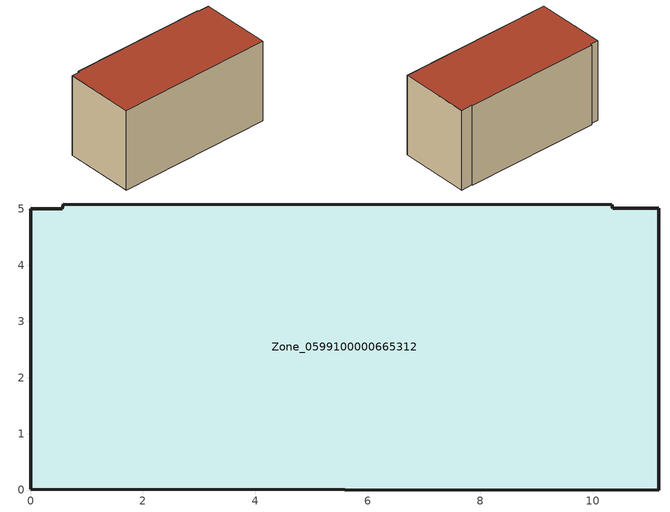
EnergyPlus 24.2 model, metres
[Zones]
Zone_0599100000665312
 floor ground (C_G): 10.35,5.08 10.36,5.02 11.18,5.02 11.18,0 0,0.01 0,5 0.56,5 0.58,5.09 z0
 wall outside (C_F): 10.35,5.08 0.58,5.09 0.56,5 0,5 0,0.01 11.18,0 11.18,5.02 10.36,5.02 10.35,5.08 z0:5.94
 roof outside (C_R): 10.36,5.02 10.35,5.08 0.58,5.09 0.56,5 0,5 0,0.01 11.18,0 11.18,5.02 z5.94
[BUILDING]
Pand.0599100000665312: North Axis=0; Terrain=City; Loads Convergence Tolerance Value=0.04; Temperature Convergence Tolerance Value=0.4; Solar Distribution=FullExterior; Maximum Number of Warmup Days=25; Minimum Number of Warmup Days=1
[Site:Location]
Rotterdam.The.Hague.AP_ZH_NLD Design_Conditions: Latitude=51.96; Longitude=4.45; Time Zone=1; Elevation=-4.5
[SITE:GROUNDTEMPERATURE:BUILDINGSURFACE]
18, 18, 18, 18, 18, 18, 18, 18, 18, 18, 18, 18
[MATERIAL] Thermal Absorptance=0.9; Solar Absorptance=0.7; Visible Absorptance=0.7
Name | Roughness | Thickness | Conductivity | Density | Specific Heat
G.TC.1992-2005 | MediumSmooth | 0.15 | 0.06 | 540 | 1210
F.TC.1992-2005 | Rough | 0.3 | 0.12 | 1920 | 840
R.TC.1992-2005 | MediumRough | 0.2 | 0.08 | 1500 | 1000
[CONSTRUCTION]
C_G: G.TC.1992-2005
C_F: F.TC.1992-2005
C_R: R.TC.1992-2005
[ZONE]
Zone_0599100000665312: Type=1; Multiplier=1; Ceiling Height=Autocalculate; Volume=Autocalculate; Floor Area=autocalculate; Part of Total Floor Area=Yes
[ZONEINFILTRATION:DESIGNFLOWRATE]
Infil_Zone_0599100000665312: Zone or ZoneList or Space or SpaceList=Zone_0599100000665312; Schedule=AlwaysOn; Design Flow Rate Calculation Method=Flow/Area; Flow Rate per Floor Area=0.0015; Constant Term Coefficient=1; Temperature Term Coefficient=0; Velocity Term Coefficient=0; Velocity Squared Term Coefficient=0
[HVACTEMPLATE:ZONE:IDEALLOADSAIRSYSTEM]
Zone_0599100000665312: Maximum Heating Supply Air Temperature=50; Minimum Cooling Supply Air Temperature=13; Maximum Heating Supply Air Humidity Ratio=0.0156; Minimum Cooling Supply Air Humidity Ratio=0.0077; Heating Limit=NoLimit; Cooling Limit=NoLimit; Dehumidification Control Type=ConstantSensibleHeatRatio; Cooling Sensible Heat Ratio=0.7; Dehumidification Setpoint=60; Humidification Control Type=None; Humidification Setpoint=30; Outdoor Air Method=None; Outdoor Air Flow Rate per Person=0.00944; Outdoor Air Flow Rate per Zone Floor Area=0; Outdoor Air Flow Rate per Zone=0; Demand Controlled Ventilation Type=None; Outdoor Air Economizer Type=NoEconomizer; Heat Recovery Type=None; Sensible Heat Recovery Effectiveness=0.7; Latent Heat Recovery Effectiveness=0.65
[ZONECONTROL:THERMOSTAT]
ThermostatControl_Zone_0599100000665312: Zone or ZoneList=Zone_0599100000665312; Control Type Schedule=DualSetpointControlType; Control 1=Thermostat_Zone_0599100000665312; Temperature Difference Between Cutout And Setpoint=0
[THERMOSTATSETPOINT:DUALSETPOINT]
Thermostat_Zone_0599100000665312: Heating Setpoint Temperature Schedule=HeatingSetpoint_Zone_0599100000665312; Cooling Setpoint Temperature Schedule=CoolingSetpoint_Zone_0599100000665312
[SCHEDULE:COMPACT]
HeatingSetpoint_Zone_0599100000665312: Through: 12/31, For: AllDays, Until: 24:00, 21
CoolingSetpoint_Zone_0599100000665312: Through: 12/31, For: AllDays, Until: 24:00, 24
DualSetpointControlType: Through: 12/31, For: AllDays, Until: 24:00, 4
AlwaysOn: Through: 12/31, For: AllDays, Until: 24:00, 1
